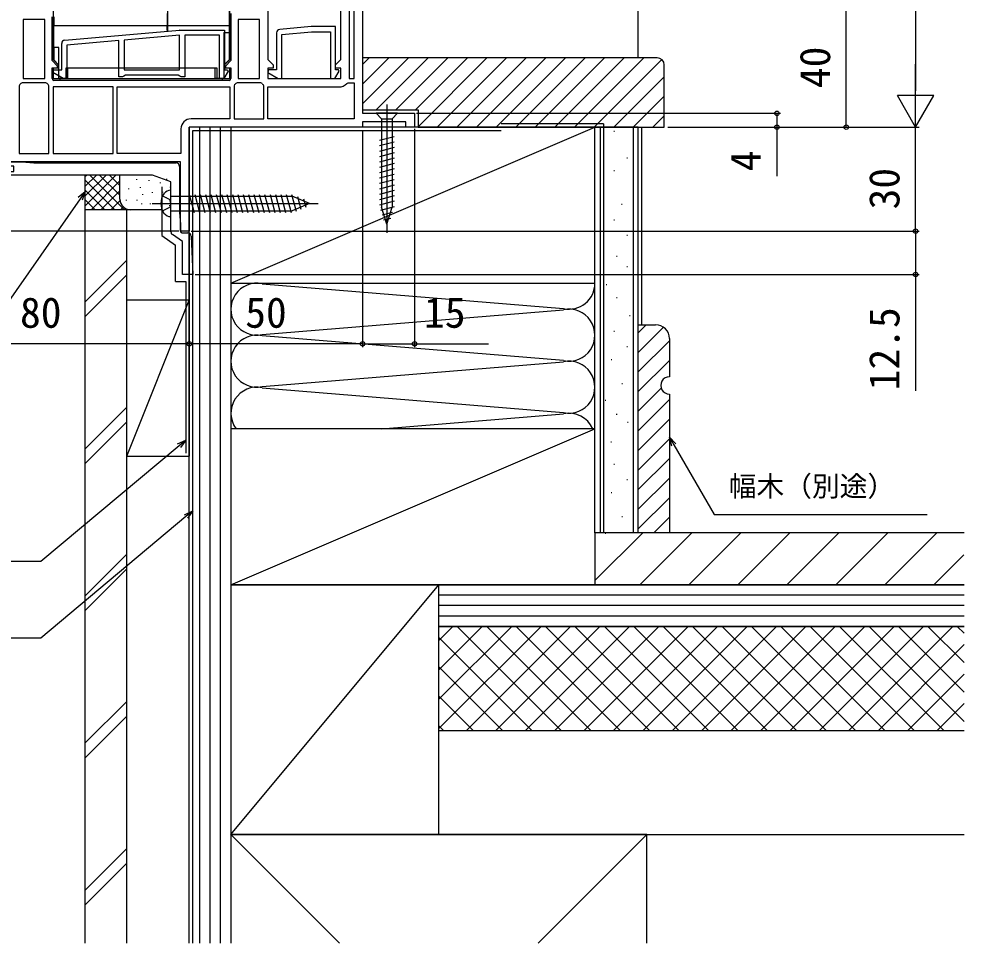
# Model space of a CAD drawing. Units: millimetres, scale not verified. Extents: x -525 to 525, y -783 to 779.
# Drawn here: x -373.4 to -100.8, y -358.1 to -91.6 of the extents above; entities that cross this region are included whole.
import ezdxf
from ezdxf.enums import TextEntityAlignment as Align

# ---------------------------------------------------------------- set-up
doc = ezdxf.new("R2010")
doc.units = ezdxf.units.MM
doc.header["$LTSCALE"] = 4
for name, color, linetype in [('0-2_YKK_11', 7, 'Continuous'), ('0-5_YKK_13', 4, 'Continuous'), ('0-7_YKK_D', 6, 'Continuous'), ('0-9_YSS_K', 3, 'Continuous'), ('0-A_YSS_KE', 3, 'Continuous')]:
    doc.layers.add(name, color=color, linetype=linetype)
doc.styles.add('ＭＳ ゴシック', font='')
doc.styles.get('ＭＳ ゴシック').set_extended_font_data('MS Gothic')

msp = doc.modelspace()

# ---------------------------------------------------------------- linework, layer by layer
at = {"layer": '0-2_YKK_11'}
for p, q in [((-360.137, -97.695), (-327.093, -94.804)), ((-289.093, -93.804), (-298.137, -94.595)), ((-373.174, -110.511), (-373.35, -110.892)), ((-311.174, -110.511), (-311.35, -110.892)), ((-335.221, -136.6), (-382.05, -136.6))]:
    msp.add_line(p, q, dxfattribs=at)
for points in [[(-364.65, -82.8), (-363.55, -82.8), (-363.55, -103.3), (-362.05, -104.8), (-362.05, -105.8), (-363.55, -105.8), (-363.55, -108.8), (-312.55, -108.8), (-312.55, -105.8), (-314.05, -105.8), (-314.05, -104.8), (-312.55, -103.3), (-312.55, -82.8), (-311.45, -82.8)], [(-279.05, -83.8), (-274.25, -83.8), (-274.25, -118.8), (-259.25, -118.8), (-259.25, -122.8), (-261.75, -122.8), (-261.75, -121.3), (-274.25, -121.3), (-274.25, -122.8), (-324.25, -122.8), (-324.25, -152.8), (-326.75, -152.8), (-326.75, -132.8)], [(-302.65, -82.8), (-301.55, -82.8), (-301.55, -103.3), (-300.05, -104.8), (-300.05, -105.8), (-301.55, -105.8), (-301.55, -108.8), (-280.55, -108.8), (-280.55, -105.8), (-282.05, -105.8), (-282.05, -104.8), (-280.55, -103.3), (-280.55, -85.3)], [(-326.75, -132.8), (-386.05, -132.8), (-386.05, -136.3), (-383.55, -136.3), (-383.55, -138.4), (-388.15, -138.4), (-388.15, -132.8), (-404.25, -132.8), (-404.25, -85)], [(-327.006, -94.8), (-314.05, -94.8), (-314.05, -106.3), (-313.223, -106.3), (-313.027, -106.64), (-314.274, -108.8), (-315.55, -108.8), (-315.55, -96.3), (-325.55, -96.3), (-325.55, -108.3), (-326.55, -108.3), (-326.983, -108.05), (-327.416, -107.8), (-342.684, -107.8), (-343.117, -108.05), (-343.55, -108.3), (-344.55, -108.3), (-344.55, -97.837), (-359.55, -99.149), (-359.55, -108.8), (-360.586, -108.8), (-363.617, -107.05), (-363.416, -106.3), (-361.05, -106.3), (-361.05, -98.691)], [(-299.05, -95.591), (-299.05, -106.3), (-301.416, -106.3), (-301.617, -107.05), (-298.586, -108.8), (-297.55, -108.8), (-297.55, -96.049), (-288.985, -95.3), (-283.55, -95.3)], [(-283.55, -95.3), (-283.55, -108.8), (-282.274, -108.8), (-281.027, -106.64), (-281.223, -106.3), (-282.05, -106.3), (-282.05, -93.8), (-289.006, -93.8)], [(-373.35, -110.892), (-373.35, -130.4), (-364.75, -130.4), (-364.75, -110.892), (-364.926, -110.511)], [(-365.261, -110.176), (-365.642, -110), (-372.458, -110), (-372.839, -110.176)], [(-345.05, -111.2), (-312.55, -111.2), (-312.55, -120.4), (-323.75, -120.4)], [(-326.65, -123.3), (-326.65, -130.4), (-345.05, -130.4), (-345.05, -111.2)], [(-311.35, -110.892), (-311.35, -120.4), (-302.75, -120.4), (-302.75, -110.892), (-302.926, -110.511)], [(-303.261, -110.176), (-303.642, -110), (-310.458, -110), (-310.839, -110.176)], [(-276.65, -120.4), (-301.55, -120.4), (-301.55, -111.2), (-281.05, -111.2)], [(-278.839, -110.176), (-278.458, -110), (-276.65, -110), (-276.65, -120.4)], [(-384.3, -133.8), (-383.05, -133.8), (-383.05, -133.1), (-380.15, -133.1), (-380.15, -134), (-381.85, -134), (-381.85, -135.6), (-374.85, -135.6), (-374.85, -134), (-376.55, -134), (-376.55, -132.8), (-372.55, -132.8), (-369.121, -133.1), (-328.05, -133.1)], [(-327.05, -134.1), (-327.05, -147.371), (-326.75, -150.8), (-326.75, -153.008), (-326.333, -153.3), (-324.709, -153.3)], [(-329.55, -152.969), (-329.55, -138.6), (-334.879, -136.66)], [(-323.71, -154.258), (-323.25, -165.3), (-326.25, -165.3), (-326.25, -155.8), (-329.124, -153.788)]]:
    msp.add_lwpolyline(points, dxfattribs=at)
for points in [[(-278.15, -86.2), (-278.15, -108.8), (-276.65, -108.8), (-276.65, -86.2)], [(-365.95, -108.8), (-365.95, -91.7), (-372.15, -91.7), (-372.15, -108.8)], [(-303.95, -108.8), (-303.95, -91.7), (-310.15, -91.7), (-310.15, -108.8)], [(-327.05, -96.306), (-343.05, -97.706), (-343.05, -106.3), (-327.05, -106.3)], [(-363.55, -111.2), (-363.55, -130.4), (-346.25, -130.4), (-346.25, -111.2)]]:
    msp.add_lwpolyline(points, close=True, dxfattribs=at)
for centre, radius, start, end in [((-327.006, -95.8), 1, 89.99981, 94.99978), ((-298.05, -95.591), 1, 95.00001, 180.00002), ((-289.006, -94.8), 1, 89.99981, 94.99978), ((-360.05, -98.691), 1, 95.00001, 180.00002), ((-375.05, -108.3), 2.9, 310.32022, 319.67978), ((-363.05, -108.3), 2.9, 220.32022, 229.67978), ((-313.05, -108.3), 2.9, 310.32022, 319.67978), ((-301.05, -108.3), 2.9, 220.32022, 229.67978), ((-281.05, -108.3), 2.9, 269.99999, 319.67978), ((-323.75, -123.3), 2.9, 90.00001, 179.99999), ((-328.05, -134.1), 1, 0.00001, 89.99999), ((-335.221, -137.6), 1, 70.00005, 90.00006), ((-328.55, -152.969), 1, 180.00003, 235.00002), ((-324.709, -154.3), 1, 2.38595, 90.00002)]:
    msp.add_arc(centre, radius, start, end, dxfattribs=at)
at = {"layer": '0-5_YKK_13'}
for p, q in [((-330.45, -93.5), (-330.45, -87.5)), ((-312.75, -87.5), (-312.75, -93.5)), ((-363.85, -93.5), (-363.85, -91)), ((-363.35, -91), (-363.35, -93.5)), ((-330.65, -90), (-330.65, -93.5)), ((-312.25, -90), (-312.25, -93.5)), ((-363.35, -93.5), (-363.85, -93.5)), ((-363.85, -99.8), (-363.85, -93.5)), ((-330.65, -94.936), (-330.65, -93.5)), ((-330.45, -93.5), (-330.65, -93.5)), ((-312.25, -93.5), (-312.75, -93.5)), ((-312.25, -93.5), (-312.25, -95.5)), ((-314.25, -95.5), (-312.75, -95.5)), ((-312.75, -95.5), (-312.75, -103.4)), ((-312.25, -95.5), (-312.75, -95.5)), ((-312.25, -95.5), (-312.25, -103.6)), ((-363.85, -99.8), (-363.35, -99.8)), ((-363.85, -103.6), (-363.85, -99.8)), ((-363.35, -99.8), (-363.35, -103.4)), ((-363.85, -103.6), (-362.35, -105.1)), ((-361.85, -104.9), (-363.35, -103.4)), ((-312.75, -103.4), (-314.25, -104.9)), ((-313.75, -105.1), (-312.25, -103.6)), ((-363.85, -105.7), (-362.35, -105.7)), ((-363.85, -108.8), (-363.85, -105.7)), ((-362.35, -105.1), (-362.35, -105.7)), ((-359.35, -105.8), (-359.35, -108.8)), ((-316.75, -108.8), (-316.75, -105.8)), ((-313.75, -105.7), (-313.75, -105.1)), ((-361.45, -109.3), (-361.45, -108.8)), ((-359.35, -108.8), (-359.85, -108.8)), ((-359.35, -108.8), (-316.75, -108.8)), ((-316.25, -108.8), (-316.75, -108.8)), ((-314.65, -109.3), (-314.65, -108.8)), ((-361.45, -109.3), (-363.35, -109.3)), ((-314.65, -109.3), (-361.45, -109.3)), ((-312.75, -109.3), (-314.65, -109.3)), ((-267.25, -116.3), (-267.251, -153.3)), ((-264.15, -118.8), (-265.7, -120.35)), ((-268.8, -120.35), (-268.8, -145.884)), ((-265.7, -120.35), (-265.7, -145.884)), ((-265.15, -125.545), (-269.35, -126.671)), ((-265.15, -127.098), (-269.35, -128.223)), ((-265.15, -128.651), (-269.35, -129.776)), ((-265.15, -130.204), (-269.35, -131.329)), ((-265.15, -131.757), (-269.35, -132.882)), ((-265.15, -133.31), (-269.35, -134.435)), ((-265.15, -134.863), (-269.35, -135.988)), ((-265.15, -136.416), (-269.35, -137.541)), ((-265.15, -137.969), (-269.35, -139.094)), ((-329.55, -148.6), (-329.55, -141)), ((-265.15, -139.521), (-269.35, -140.647)), ((-265.15, -141.074), (-269.35, -142.2)), ((-331.942, -142.65), (-329.823, -143.706)), ((-329.55, -144.8), (-329.823, -143.706)), ((-329.55, -142.7), (-294.62, -142.7)), ((-324.251, -142.2), (-322.858, -147.4)), ((-322.698, -142.2), (-321.305, -147.4)), ((-321.145, -142.2), (-319.752, -147.4)), ((-319.593, -142.2), (-318.199, -147.4)), ((-318.04, -142.2), (-316.646, -147.4)), ((-316.487, -142.2), (-315.093, -147.4)), ((-314.934, -142.2), (-313.54, -147.4)), ((-313.381, -142.2), (-311.988, -147.4)), ((-311.828, -142.2), (-310.435, -147.4)), ((-310.275, -142.2), (-308.882, -147.4)), ((-308.722, -142.2), (-307.329, -147.4)), ((-307.169, -142.2), (-305.776, -147.4)), ((-305.616, -142.2), (-304.223, -147.4)), ((-304.063, -142.2), (-302.67, -147.4)), ((-302.51, -142.2), (-301.117, -147.4)), ((-300.958, -142.2), (-299.564, -147.4)), ((-299.405, -142.2), (-298.011, -147.4)), ((-297.852, -142.2), (-296.458, -147.4)), ((-296.299, -142.2), (-294.905, -147.4)), ((-294.746, -142.2), (-293.456, -147.013)), ((-289.55, -144.8), (-294.62, -142.7)), ((-293.044, -142.758), (-292.058, -146.434)), ((-291.297, -143.481), (-290.661, -145.855)), ((-265.15, -142.627), (-269.35, -143.753)), ((-265.15, -144.18), (-269.35, -145.306)), ((-334.95, -144.8), (-287.05, -144.8)), ((-331.942, -146.95), (-329.823, -145.894)), ((-329.55, -144.8), (-329.823, -145.894)), ((-329.55, -146.9), (-294.62, -146.9)), ((-289.55, -144.8), (-294.62, -146.9)), ((-265.15, -145.733), (-269.092, -146.789)), ((-267.25, -150.8), (-268.8, -145.884)), ((-267.25, -150.8), (-268.8, -145.884)), ((-267.25, -150.8), (-265.7, -145.884)), ((-265.604, -147.408), (-268.64, -148.221)), ((-266.139, -149.104), (-268.189, -149.653))]:
    msp.add_line(p, q, dxfattribs=at)
for points in [[(-314.25, -95.5), (-314.25, -108.8), (-316.25, -108.8), (-316.25, -105.8), (-359.85, -105.8), (-359.85, -108.8), (-361.85, -108.8), (-361.85, -99.8), (-363.35, -99.8), (-363.35, -93.5), (-330.65, -93.5)], [(-330.65, -94.936), (-330.45, -94.919), (-330.45, -93.5)], [(-330.45, -93.5), (-312.75, -93.5), (-312.75, -95.5)], [(-313.75, -105.7), (-312.25, -105.7), (-312.25, -108.8)], [(-264.15, -118.8), (-270.35, -118.8), (-268.8, -120.35), (-265.7, -120.35)]]:
    msp.add_lwpolyline(points, dxfattribs=at)
for centre, radius, start, end in [((-363.35, -108.8), 0.5, 180, 270), ((-312.75, -108.8), 0.5, 270, 0), ((-329.599, -143.399), 2.4, 88.83014, 144.29996), ((-327.65, -144.8), 4.8, 144.29996, 215.70004), ((-329.599, -146.2), 2.4, 215.70004, 271.16986)]:
    msp.add_arc(centre, radius, start, end, dxfattribs=at)
at = {"layer": '0-7_YKK_D'}
for p, q in [((-114.75, 366.7), (-114.75, -112.3)), ((-134.75, -122.8), (-134.75, -82.8)), ((-114.75, -122.8), (-114.75, -104.613)), ((-114.75, -122.8), (-120, -113.707)), ((-109.5, -113.707), (-120, -113.707)), ((-114.75, -122.8), (-109.5, -113.707)), ((-258.75, -118.8), (-153.75, -118.8)), ((-274.25, -123.8), (-274.25, -186.3)), ((-274.25, -123.8), (-274.25, -186.3)), ((-259.25, -123.3), (-259.25, -186.3)), ((-186.25, -122.8), (-113.75, -122.8)), ((-186.25, -122.8), (-113.75, -122.8)), ((-186.25, -122.8), (-133.75, -122.8)), ((-186.25, -122.8), (-153.75, -122.8)), ((-114.75, -152.8), (-114.75, -122.8)), ((-327.25, -152.8), (-431, -152.8)), ((-324.25, -153.3), (-324.25, -186.3)), ((-324.25, -153.3), (-324.25, -186.3)), ((-323.75, -152.8), (-113.75, -152.8)), ((-323.75, -152.8), (-113.75, -152.8)), ((-322.534, -165.3), (-113.75, -165.3)), ((-324.25, -185.3), (-404.25, -185.3)), ((-274.25, -185.3), (-324.25, -185.3))]:
    msp.add_line(p, q, dxfattribs=at)
for points in [[(-154.75, -118.8), (-154.75, -122.8), (-154.75, -136.918)], [(-354.25, -141.333), (-355.713, -143.422), (-400.564, -207.477), (-493.328, -207.477)], [(-356.272, -143.03), (-354.25, -141.333), (-355.153, -143.814)], [(-114.75, -152.8), (-114.75, -165.3), (-114.75, -198.85)], [(-274.25, -185.3), (-259.25, -185.3), (-237.973, -185.3)], [(-185.067, -214.778), (-185.75, -212.228), (-183.883, -214.095)], [(-185.75, -212.228), (-184.475, -214.437), (-172.87, -234.538), (-111.387, -234.538)], [(-325.25, -213.064), (-327.203, -214.703), (-367.036, -248.126), (-459.8, -248.126)], [(-327.643, -214.18), (-325.25, -213.064), (-326.764, -215.227)], [(-323.25, -233.465), (-325.203, -235.104), (-367.036, -270.206), (-457.454, -270.206)], [(-325.643, -234.581), (-323.25, -233.465), (-324.764, -235.628)]]:
    msp.add_lwpolyline(points, dxfattribs=at)
for centre in [(-154.75, -118.8), (-154.75, -122.8), (-134.75, -122.8), (-114.75, -152.8), (-114.75, -152.8), (-114.75, -165.3), (-324.25, -185.3), (-324.25, -185.3), (-274.25, -185.3), (-274.25, -185.3), (-259.25, -185.3)]:
    msp.add_circle(centre, 0.637, dxfattribs=at)
at = {"layer": '0-9_YSS_K'}
for p, q in [((-194.75, -102.8), (-194.75, 125.7)), ((-274.25, -104.722), (-272.328, -102.8)), ((-274.25, -110.378), (-266.672, -102.8)), ((-274.25, -116.035), (-261.015, -102.8)), ((-270.358, -117.8), (-255.358, -102.8)), ((-264.701, -117.8), (-249.701, -102.8)), ((-259.044, -117.8), (-244.044, -102.8)), ((-258.25, -122.663), (-238.387, -102.8)), ((-252.73, -122.8), (-232.73, -102.8)), ((-247.074, -122.8), (-227.074, -102.8)), ((-241.417, -122.8), (-221.417, -102.8)), ((-235.76, -122.8), (-215.76, -102.8)), ((-230.103, -122.8), (-210.103, -102.8)), ((-224.446, -122.8), (-204.446, -102.8)), ((-218.789, -122.8), (-198.789, -102.8)), ((-213.132, -122.8), (-193.132, -102.8)), ((-207.476, -122.8), (-187.953, -103.277)), ((-201.819, -122.8), (-187.25, -108.231)), ((-196.162, -122.8), (-187.25, -113.888)), ((-190.505, -122.8), (-187.25, -119.545)), ((-312.25, -122.8), (-324.25, -122.8)), ((-324.25, -358.15), (-324.25, -122.8)), ((-321.25, -358.15), (-321.25, -122.8)), ((-318.25, -358.15), (-318.25, -122.8)), ((-315.25, -358.15), (-315.25, -122.8)), ((-312.25, -122.8), (-312.25, -358.15)), ((-312.25, -167.8), (-207.25, -122.8)), ((-205.75, -122.8), (-205.75, -239.801)), ((-201.781, -123.909), (-201.581, -123.909)), ((-196.25, -122.8), (-196.25, -239.801)), ((-193.75, -179.8), (-193.75, -122.8)), ((-204.765, -128.63), (-204.565, -128.63)), ((-198.051, -131.614), (-197.851, -131.614)), ((-201.781, -135.344), (-201.581, -135.344)), ((-354.25, -146.6), (-354.25, -136.6)), ((-354.25, -145.458), (-345.392, -136.6)), ((-354.25, -142.629), (-348.221, -136.6)), ((-354.25, -139.801), (-351.049, -136.6)), ((-354.25, -136.973), (-353.877, -136.6)), ((-354.25, -138.115), (-345.765, -146.6)), ((-352.936, -136.6), (-342.936, -146.6)), ((-352.564, -146.6), (-344.25, -138.286)), ((-350.108, -136.6), (-344.25, -142.458)), ((-347.279, -136.6), (-344.25, -139.629)), ((-344.451, -136.6), (-344.25, -136.801)), ((-344.25, -143.6), (-344.25, -136.6)), ((-339.495, -137.816), (-339.495, -138.016)), ((-335.901, -138.12), (-335.901, -138.32)), ((-332.684, -138.788), (-332.684, -138.988)), ((-330.835, -137.704), (-330.835, -137.904)), ((-354.25, -140.943), (-348.593, -146.6)), ((-349.735, -146.6), (-344.25, -141.115)), ((-341.755, -140.457), (-341.755, -140.657)), ((-338.408, -140.123), (-338.408, -140.323)), ((-334.956, -141.523), (-334.956, -141.723)), ((-332.017, -141.458), (-332.017, -141.658)), ((-329.748, -140.011), (-329.748, -140.211)), ((-204.765, -140.566), (-204.565, -140.566)), ((-354.25, -143.772), (-351.422, -146.6)), ((-346.907, -146.6), (-344.232, -143.925)), ((-342.422, -143.795), (-342.422, -143.995)), ((-339.409, -143.795), (-339.409, -143.995)), ((-337.749, -142.126), (-337.749, -142.326)), ((-331.004, -142.99), (-331.004, -143.19)), ((-341.25, -146.6), (-354.25, -146.6)), ((-344.078, -146.6), (-343.284, -145.805)), ((-332.1, -146.6), (-341.25, -146.6)), ((-338.083, -144.796), (-338.083, -144.996)), ((-335.568, -144.796), (-335.568, -144.996)), ((-332.186, -144.796), (-332.186, -144.996)), ((-329.917, -145.297), (-329.917, -145.497)), ((-199.543, -145.042), (-199.343, -145.042)), ((-201.781, -149.518), (-201.581, -149.518)), ((-198.051, -153.994), (-197.851, -153.994)), ((-204.765, -156.978), (-204.565, -156.978)), ((-201.035, -159.962), (-200.835, -159.962)), ((-342.25, -161.142), (-354.25, -173.142)), ((-198.051, -162.946), (-197.851, -162.946)), ((-354.25, -177.385), (-342.25, -165.385)), ((-303.218, -167.958), (-216.282, -175.142)), ((-204.019, -168.168), (-203.819, -168.168)), ((-342.25, -217.662), (-342.25, -172.662)), ((-324.25, -172.662), (-342.25, -172.662)), ((-342.25, -217.662), (-324.25, -172.662)), ((-324.25, -172.662), (-324.25, -217.662)), ((-201.035, -171.897), (-200.835, -171.897)), ((-303.218, -182.642), (-216.282, -175.458)), ((-197.305, -177.119), (-197.105, -177.119)), ((-194.75, -182.102), (-192.448, -179.8)), ((-201.781, -181.595), (-201.581, -181.595)), ((-194.75, -187.759), (-187.49, -180.499)), ((-216.282, -190.142), (-303.218, -182.958)), ((-194.75, -193.416), (-185.75, -184.416)), ((-185.75, -183.8), (-185.75, -194.8)), ((-198.051, -186.071), (-197.851, -186.071)), ((-303.218, -197.642), (-216.282, -190.458)), ((-202.527, -189.801), (-202.327, -189.801)), ((-194.75, -199.073), (-185.75, -190.073)), ((-303.218, -197.958), (-216.282, -205.142)), ((-199.467, -196.732), (-199.267, -196.732)), ((-194.75, -204.729), (-188.119, -198.098)), ((-204.269, -201.534), (-204.069, -201.534)), ((-194.75, -210.386), (-185.75, -201.386)), ((-342.25, -203.569), (-354.25, -215.569)), ((-268.826, -209.8), (-216.282, -205.458)), ((-201.068, -205.535), (-200.868, -205.535)), ((-194.75, -216.043), (-185.75, -207.043)), ((-342.25, -207.811), (-354.25, -219.811)), ((-312.25, -254.8), (-207.25, -209.8)), ((-197.866, -207.936), (-197.666, -207.936)), ((-202.668, -213.539), (-202.468, -213.539)), ((-194.75, -221.7), (-185.75, -212.7)), ((-342.25, -217.662), (-324.25, -217.662)), ((-201.781, -219.964), (-201.581, -219.964)), ((-194.75, -227.357), (-185.75, -218.357)), ((-198.051, -224.44), (-197.851, -224.44)), ((-194.75, -233.014), (-185.75, -224.014)), ((-202.527, -228.17), (-202.327, -228.17)), ((-194.75, -238.671), (-185.75, -229.671)), ((-199.467, -235.101), (-199.267, -235.101)), ((-190.223, -239.8), (-185.75, -235.327)), ((-207.25, -253.596), (-193.46, -239.806)), ((-204.269, -239.902), (-204.069, -239.902)), ((-194.312, -254.8), (-179.323, -239.811)), ((-180.17, -254.8), (-165.186, -239.817)), ((-166.027, -254.8), (-151.049, -239.822)), ((-151.887, -254.802), (-136.913, -239.827)), ((-137.758, -254.814), (-122.776, -239.833)), ((-123.628, -254.827), (-108.624, -239.823)), ((-342.25, -245.995), (-354.25, -257.995)), ((-109.484, -254.825), (-100.784, -246.125)), ((-342.25, -250.238), (-354.25, -262.238)), ((-312.25, -326.8), (-252.25, -254.8)), ((-100.75, -257.8), (-252.25, -257.8)), ((-100.75, -260.8), (-252.25, -260.8)), ((-100.75, -263.8), (-252.25, -263.8)), ((-100.75, -266.8), (-252.25, -266.8)), ((-252.25, -266.8), (-100.75, -266.8)), ((-252.25, -326.8), (-252.25, -266.8)), ((-252.25, -270.826), (-248.224, -266.8)), ((-252.25, -279.311), (-239.739, -266.8)), ((-252.25, -287.797), (-231.253, -266.8)), ((-252.25, -296.282), (-222.768, -266.8)), ((-216.952, -296.8), (-246.952, -266.8)), ((-244.283, -296.8), (-214.283, -266.8)), ((-208.467, -296.8), (-238.467, -266.8)), ((-235.797, -296.8), (-205.797, -266.8)), ((-199.981, -296.8), (-229.981, -266.8)), ((-227.312, -296.8), (-197.312, -266.8)), ((-191.496, -296.8), (-221.496, -266.8)), ((-218.827, -296.8), (-188.827, -266.8)), ((-183.011, -296.8), (-213.011, -266.8)), ((-210.342, -296.8), (-180.342, -266.8)), ((-174.525, -296.8), (-204.525, -266.8)), ((-201.856, -296.8), (-171.856, -266.8)), ((-166.04, -296.8), (-196.04, -266.8)), ((-193.371, -296.8), (-163.371, -266.8)), ((-157.555, -296.8), (-187.555, -266.8)), ((-184.886, -296.8), (-154.886, -266.8)), ((-149.07, -296.8), (-179.07, -266.8)), ((-176.401, -296.8), (-146.401, -266.8)), ((-140.584, -296.8), (-170.584, -266.8)), ((-167.915, -296.8), (-137.915, -266.8)), ((-132.099, -296.8), (-162.099, -266.8)), ((-159.43, -296.8), (-129.43, -266.8)), ((-123.614, -296.8), (-153.614, -266.8)), ((-150.945, -296.8), (-120.945, -266.8)), ((-115.128, -296.8), (-145.128, -266.8)), ((-142.459, -296.8), (-112.459, -266.8)), ((-106.643, -296.8), (-136.643, -266.8)), ((-133.974, -296.8), (-103.974, -266.8)), ((-100.75, -294.208), (-128.158, -266.8)), ((-100.75, -285.723), (-119.673, -266.8)), ((-100.75, -277.237), (-111.187, -266.8)), ((-100.75, -268.752), (-102.702, -266.8)), ((-225.437, -296.8), (-252.25, -269.987)), ((-125.489, -296.8), (-100.75, -272.061)), ((-233.922, -296.8), (-252.25, -278.472)), ((-117.004, -296.8), (-100.75, -280.546)), ((-342.25, -288.421), (-354.25, -300.421)), ((-242.408, -296.8), (-252.25, -286.958)), ((-108.518, -296.8), (-100.75, -289.032)), ((-342.25, -292.664), (-354.25, -304.664)), ((-250.893, -296.8), (-252.25, -295.443)), ((-252.25, -296.8), (-100.75, -296.8)), ((-312.25, -326.8), (-280.9, -358.15)), ((-252.25, -326.8), (-100.75, -326.8)), ((-223.6, -358.15), (-192.25, -326.8)), ((-342.25, -330.848), (-354.25, -342.848)), ((-342.25, -335.09), (-354.25, -347.09))]:
    msp.add_line(p, q, dxfattribs=at)
for points in [[(-194.75, -239.8), (-194.75, -179.8), (-189.75, -179.8)], [(-185.75, -199.8), (-185.75, -239.8), (-194.75, -239.8)]]:
    msp.add_lwpolyline(points, dxfattribs=at)
for centre, radius, start, end in [((-341.25, -143.6), 3, 180, 270), ((-304.75, -175.3), 7.5, 78.21647, 281.78351), ((-214.75, -167.8), 7.5, 258.21646, 0), ((-214.75, -182.8), 7.5, 258.21646, 101.78354), ((-189.75, -183.8), 4, 0.00001, 89.99999), ((-304.75, -190.3), 7.5, 78.21647, 281.78351), ((-214.75, -197.8), 7.5, 258.21646, 101.78354), ((-185.75, -197.3), 2.5, 89.99999, 270.00001), ((-304.75, -205.3), 7.5, 78.21647, 216.8699), ((-214.75, -212.8), 7.5, 23.57819, 101.78354)]:
    msp.add_arc(centre, radius, start, end, dxfattribs=at)
at = {"layer": '0-A_YSS_KE'}
for p, q in [((-204.75, -121.8), (-234.25, -121.8)), ((-204.75, -121.8), (-204.75, -239.8)), ((-194.75, -122.8), (-207.25, -122.8)), ((-207.25, -239.801), (-207.25, -122.8)), ((-194.75, -239.801), (-194.75, -122.8)), ((-354.25, -358.15), (-354.25, -146.6)), ((-328.25, -167.3), (-328.25, -156.871)), ((-194.75, -239.801), (-207.25, -239.801)), ((-100.75, -254.8), (-252.25, -254.8)), ((-252.25, -266.8), (-252.25, -254.8)), ((-252.25, -266.8), (-100.75, -266.8))]:
    msp.add_line(p, q, dxfattribs=at)
for points in [[(-189.25, -102.8), (-274.25, -102.8), (-274.25, -117.8), (-258.25, -117.8), (-258.25, -122.8), (-187.25, -122.8), (-187.25, -104.8)], [(-323.25, -358.15), (-323.25, -123.8), (-234.25, -123.8)], [(-332.15, -140.029), (-332.15, -154.087), (-328.25, -156.871)], [(-342.25, -358.15), (-342.25, -146.6), (-354.25, -146.6)], [(-328.25, -167.3), (-325.25, -167.3), (-325.25, -216.8)], [(-312.25, -209.8), (-312.25, -254.8), (-312.25, -358.15)], [(-207.25, -239.801), (-207.25, -209.8), (-312.25, -209.8), (-312.25, -254.8), (-207.25, -254.8)], [(-100.75, -239.8), (-207.25, -239.8), (-207.25, -254.8), (-100.75, -254.8)], [(-312.25, -254.8), (-312.25, -326.8), (-252.25, -326.8)], [(-252.25, -326.8), (-252.25, -254.8), (-312.25, -254.8)], [(-192.25, -358.15), (-192.25, -326.8), (-312.25, -326.8), (-312.25, -358.15)]]:
    msp.add_lwpolyline(points, dxfattribs=at)
msp.add_lwpolyline([(-207.25, -167.8), (-207.25, -122.8), (-312.25, -122.8), (-312.25, -167.8)], close=True, dxfattribs=at)
msp.add_arc((-189.25, -104.8), 2, 0.00001, 89.99999, dxfattribs=at)

# ---------------------------------------------------------------- texts
at = {"layer": '0-7_YKK_D', "style": 'ＭＳ ゴシック'}
for s, p in [('40', (-136.75, -111.527)), ('4', (-156.75, -135.532)), ('30', (-116.75, -146.52)), ('12.5', (-116.75, -198.691))]:
    msp.add_text(s, height=8.798, rotation=90, dxfattribs=at).set_placement(p, align=Align.BOTTOM_LEFT)
for s, height, p in [('80', 8.798, (-373.08, -183.3)), ('50', 8.798, (-308.114, -183.3)), ('15', 8.798, (-256.541, -183.3)), ('幅木（別途）', 5.865, (-168.639, -231.05))]:
    msp.add_text(s, height=height, dxfattribs=at).set_placement(p, align=Align.BOTTOM_LEFT)

doc.saveas('drawing.dxf')
